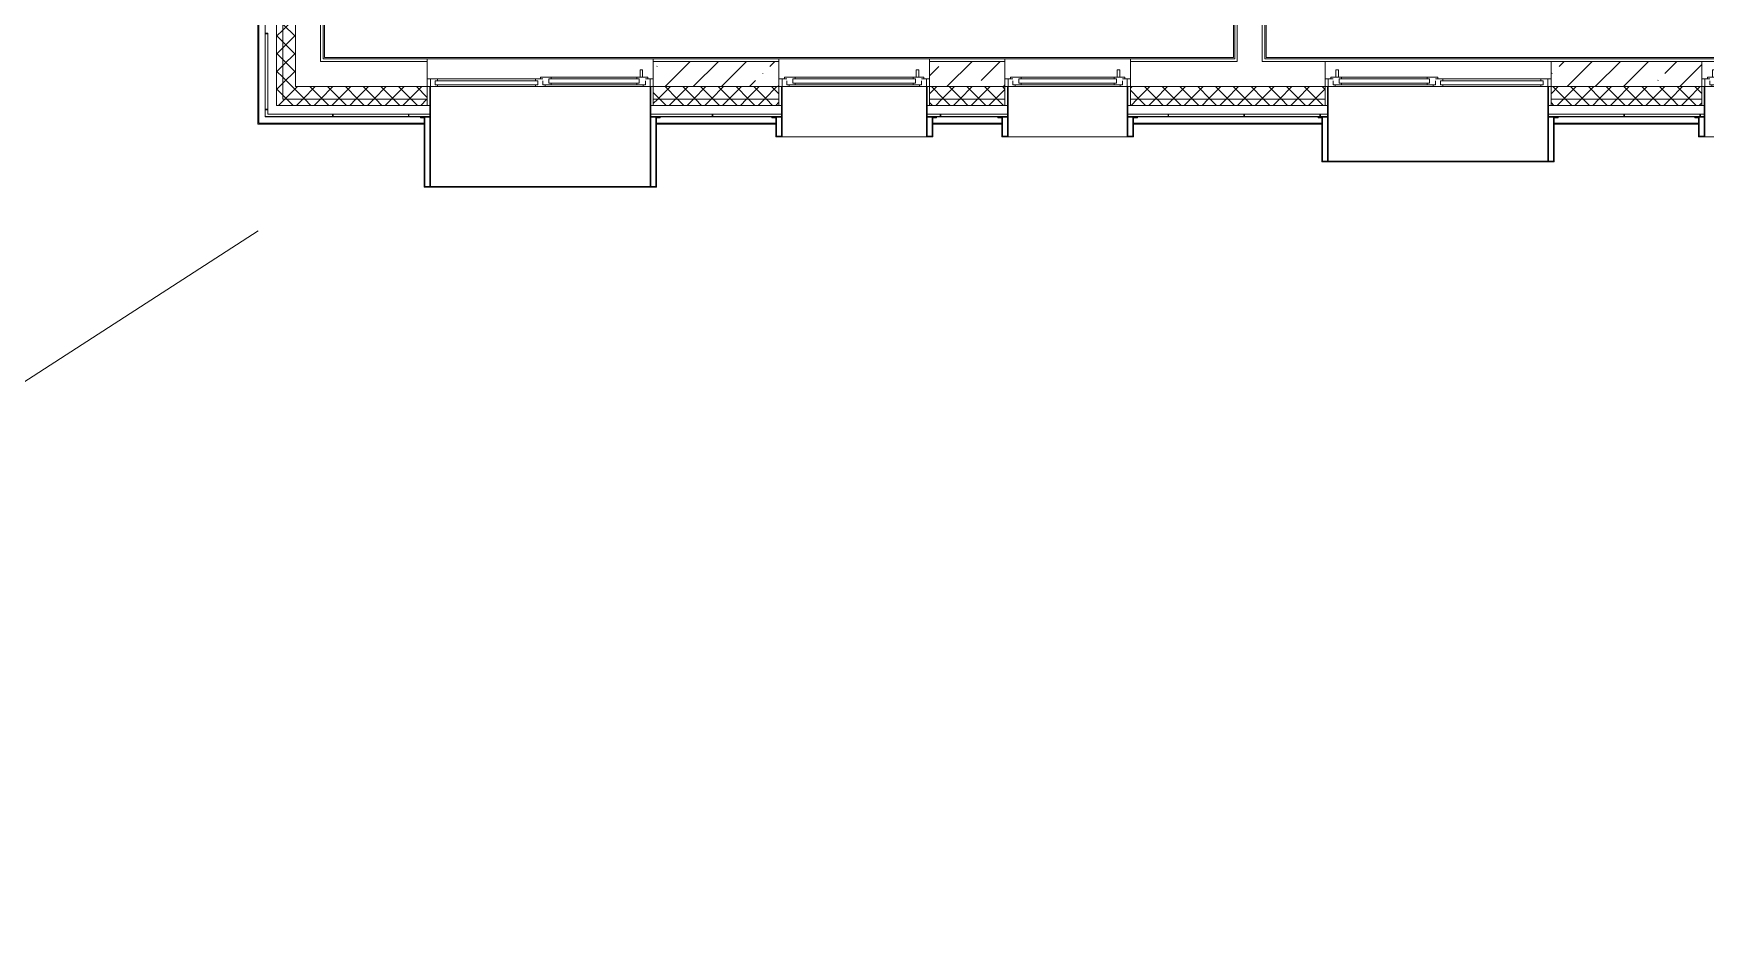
# Model space of a CAD drawing. Header units: millimetres. Extents: x -584918 to 2941280, y 3000189 to 4229862.
# Drawn here: x 165646 to 178962, y 3649491 to 3656753 of the extents above; entities that cross this region are included whole.
import ezdxf

# ---------------------------------------------------------------- set-up
doc = ezdxf.new("R2010")
doc.units = ezdxf.units.MM
for name, color, linetype, lineweight in [('_ Окна', 7, 'Continuous', 0), ('Витраж', 7, 'Continuous', 0), ('Обобщенные модели', 7, 'Continuous', 0), ('Окна', 7, 'Continuous', 0), ('Стены', 7, 'Continuous', 0), ('Стены внутренние', 7, 'Continuous', 0), ('Стены наружные', 7, 'Continuous', 0), ('Стены несущие', 7, 'Continuous', 0), ('Стены отделка', 7, 'Continuous', 0), ('Стены перегородки', 7, 'Continuous', 0), ('Стены штриховка', 7, 'Continuous', 0), ('экспертиза ДУ пояснения', 6, 'Continuous', 0)]:
    doc.layers.add(name, color=color, linetype=linetype, lineweight=lineweight)
pattern_1 = [(45, (192051.36, 3643581.32), (-224.5064, 224.5064), []), (45, (192275.87, 3643581.32), (-224.5064, 224.5064), [396.875, -79.375, 3.353, -76.022])]
pattern_2 = [(45, (192051.36, 3643581.3), (-235.7317, 235.7317), []), (45, (192208.5, 3643581.3), (-235.7317, 235.7317), [])]
pattern_3 = [(45, (192051.36, 3643581.32), (-70.71068, 70.71068), []), (135, (192051.36, 3643581.32), (-70.71068, -70.71068), [])]

# ---------------------------------------------------------------- blocks, each defined once
blk = doc.blocks.new('Окно_ПВХ_2Створки_1Фрамуга-верх - ОП_2100_h_х1750_2ст1фр-7975844-АР Этаж 01')
at = {"layer": '_ Окна'}
for p, q in [((-900, -40), (-837, -40)), ((-900, -100), (-900, -40)), ((-819, -100), (-900, -100)), ((-875, -40), (-875, -100)), ((-855, -26), (-855, -40)), ((-770, -26), (-855, -26)), ((-837, -54), (-837, -86)), ((-837, -86), (-819, -86)), ((-819, -86), (-819, -100)), ((-770, -86), (-819, -86)), ((-788, -40), (-770, -40)), ((-788, -72), (-788, -40)), ((-788, -40), (-69, -40)), ((-770, -72), (-788, -72)), ((-788, -72), (-69, -72)), ((-770, -40), (-770, -26)), ((-770, -86), (-770, -72)), ((-2, -26), (-87, -26)), ((-87, -40), (-87, -26)), ((-69, -40), (-87, -40)), ((-87, -72), (-69, -72)), ((-87, -86), (-87, -72)), ((-87, -86), (-38, -86)), ((-69, -72), (-69, -40)), ((-38, -86), (-20, -86)), ((-38, -100), (-38, -86)), ((38, -100), (-38, -100)), ((-20, -40), (20, -40)), ((-20, -86), (-20, -54)), ((-2, -40), (-2, -26)), ((38, -40), (20, -40)), ((20, -54), (20, -86)), ((20, -54), (837, -54)), ((20, -54), (38, -54)), ((20, -86), (38, -86)), ((38, -54), (38, -40)), ((38, -86), (38, -100)), ((38, -86), (819, -86)), ((837, -40), (819, -40)), ((819, -54), (819, -40)), ((837, -54), (819, -54)), ((819, -86), (837, -86)), ((819, -100), (819, -86)), ((900, -100), (819, -100)), ((837, -40), (900, -40)), ((837, -86), (837, -54)), ((875, -40), (875, -100)), ((900, -40), (900, -100))]:
    blk.add_line(p, q, dxfattribs=at)
at = {"layer": 'Окна'}
for p, q in [((-794, 34), (-814, 34)), ((-814, 34), (-814, -26)), ((-794, -26), (-794, 34)), ((-819, -100), (-38, -100)), ((-87, -26), (-770, -26)), ((-770, -86), (-87, -86)), ((819, -40), (38, -40)), ((38, -100), (819, -100))]:
    blk.add_line(p, q, dxfattribs=at)
blk = doc.blocks.new('Окно_ПВХ_1Створка_1Фрамуга-верх - ОП_2100_h_х1150_1ст1фр-7962693-АР Этаж 01')
at = {"layer": '_ Окна'}
for p, q in [((-600, -40), (-537, -40)), ((-600, -100), (-600, -40)), ((-519, -100), (-600, -100)), ((-575, -40), (-575, -100)), ((-555, -26), (-555, -40)), ((-470, -26), (-555, -26)), ((-537, -54), (-537, -86)), ((-537, -86), (-519, -86)), ((-519, -86), (-519, -100)), ((-470, -86), (-519, -86)), ((-488, -40), (-470, -40)), ((-488, -72), (-488, -40)), ((-488, -40), (488, -40)), ((-470, -72), (-488, -72)), ((-488, -72), (488, -72)), ((-470, -40), (-470, -26)), ((-470, -86), (-470, -72)), ((555, -26), (470, -26)), ((470, -40), (470, -26)), ((488, -40), (470, -40)), ((470, -72), (488, -72)), ((470, -86), (470, -72)), ((470, -86), (519, -86)), ((488, -72), (488, -40)), ((519, -86), (537, -86)), ((519, -100), (519, -86)), ((600, -100), (519, -100)), ((537, -40), (600, -40)), ((537, -86), (537, -54)), ((555, -40), (555, -26)), ((575, -40), (575, -100)), ((600, -40), (600, -100))]:
    blk.add_line(p, q, dxfattribs=at)
at = {"layer": 'Окна'}
for p, q in [((-494, 34), (-514, 34)), ((-514, 34), (-514, -26)), ((-494, -26), (-494, 34)), ((-519, -100), (519, -100)), ((470, -26), (-470, -26)), ((-470, -86), (470, -86))]:
    blk.add_line(p, q, dxfattribs=at)
blk = doc.blocks.new('Окно_ПВХ_1Створка_1Фрамуга-верх - ОП_2100_h_х1150_1ст1фр-7962695-АР Этаж 01')
at = {"layer": '_ Окна'}
for p, q in [((-519, 100), (-600, 100)), ((-600, 100), (-600, 40)), ((-600, 40), (-537, 40)), ((-575, 40), (-575, 100)), ((-555, 26), (-555, 40)), ((-470, 26), (-555, 26)), ((-537, 54), (-537, 86)), ((-537, 86), (-519, 86)), ((-519, 86), (-519, 100)), ((-470, 86), (-519, 86)), ((-488, 72), (-488, 40)), ((-470, 72), (-488, 72)), ((-488, 72), (488, 72)), ((-488, 40), (-470, 40)), ((-488, 40), (488, 40)), ((-470, 86), (-470, 72)), ((-470, 40), (-470, 26)), ((470, 86), (470, 72)), ((470, 86), (519, 86)), ((470, 72), (488, 72)), ((470, 40), (470, 26)), ((488, 40), (470, 40)), ((555, 26), (470, 26)), ((488, 72), (488, 40)), ((519, 100), (519, 86)), ((600, 100), (519, 100)), ((519, 86), (537, 86)), ((537, 86), (537, 54)), ((537, 40), (600, 40)), ((555, 40), (555, 26)), ((575, 40), (575, 100)), ((600, 40), (600, 100))]:
    blk.add_line(p, q, dxfattribs=at)
at = {"layer": 'Окна'}
for p, q in [((-519, 100), (519, 100)), ((-514, -34), (-514, 26)), ((-494, 26), (-494, -34)), ((-470, 86), (470, 86)), ((470, 26), (-470, 26)), ((-494, -34), (-514, -34))]:
    blk.add_line(p, q, dxfattribs=at)
blk = doc.blocks.new('Окно_ПВХ_2Створки_1Фрамуга-верх - ОП_2100_h_х1750_2ст1фр-7975842-АР Этаж 01')
at = {"layer": '_ Окна'}
for p, q in [((-819, 100), (-900, 100)), ((-900, 100), (-900, 40)), ((-900, 40), (-837, 40)), ((-875, 40), (-875, 100)), ((-855, 26), (-855, 40)), ((-770, 26), (-855, 26)), ((-837, 54), (-837, 86)), ((-837, 86), (-819, 86)), ((-819, 86), (-819, 100)), ((-770, 86), (-819, 86)), ((-788, 72), (-788, 40)), ((-770, 72), (-788, 72)), ((-788, 72), (-69, 72)), ((-788, 40), (-770, 40)), ((-788, 40), (-69, 40)), ((-770, 86), (-770, 72)), ((-770, 40), (-770, 26)), ((-87, 86), (-87, 72)), ((-87, 86), (-38, 86)), ((-87, 72), (-69, 72)), ((-87, 40), (-87, 26)), ((-69, 40), (-87, 40)), ((-2, 26), (-87, 26)), ((-69, 72), (-69, 40)), ((38, 100), (-38, 100)), ((-38, 100), (-38, 86)), ((-38, 86), (-20, 86)), ((-20, 86), (-20, 54)), ((-20, 40), (20, 40)), ((-2, 40), (-2, 26)), ((20, 54), (20, 86)), ((20, 86), (38, 86)), ((20, 54), (837, 54)), ((20, 54), (38, 54)), ((38, 40), (20, 40)), ((38, 86), (38, 100)), ((38, 86), (819, 86)), ((38, 54), (38, 40)), ((819, 100), (819, 86)), ((900, 100), (819, 100)), ((819, 86), (837, 86)), ((819, 54), (819, 40)), ((837, 54), (819, 54)), ((837, 40), (819, 40)), ((837, 86), (837, 54)), ((837, 40), (900, 40)), ((875, 40), (875, 100)), ((900, 40), (900, 100))]:
    blk.add_line(p, q, dxfattribs=at)
at = {"layer": 'Окна'}
for p, q in [((-819, 100), (-38, 100)), ((-814, -34), (-814, 26)), ((-794, 26), (-794, -34)), ((-770, 86), (-87, 86)), ((-87, 26), (-770, 26)), ((38, 100), (819, 100)), ((819, 40), (38, 40)), ((-794, -34), (-814, -34))]:
    blk.add_line(p, q, dxfattribs=at)
blk = doc.blocks.new('Откос с зашивкой _верх_низ_ - Откос-7944810-АР Этаж 01')
at = {"layer": 'Обобщенные модели'}
for p, q in [((-580, 300), (-580, -100)), ((-575, -100), (-575, 300)), ((575, 300), (575, -100)), ((580, -100), (580, 300)), ((-620, 55), (-655, 55)), ((-655, 55), (-655, 50)), ((-655, 50), (-625, 50)), ((-625, 50), (-625, -100)), ((-620, -95), (-620, 55)), ((-620, 55), (-580, 55)), ((580, 55), (620, 55)), ((655, 55), (620, 55)), ((620, 55), (620, -95)), ((625, -100), (625, 50)), ((625, 50), (655, 50)), ((655, 50), (655, 55)), ((-625, -100), (-575, -100)), ((-575, -95), (-620, -95)), ((-580, -100), (-575, -100)), ((-575, -100), (-575, -95)), ((-575, -100), (575, -100)), ((575, -100), (-575, -100)), ((620, -95), (575, -95)), ((575, -95), (575, -100)), ((575, -100), (580, -100)), ((575, -100), (625, -100))]:
    blk.add_line(p, q, dxfattribs=at)
blk = doc.blocks.new('Откос с зашивкой _верх_низ_ - Откос-7944811-АР Этаж 01')
at = {"layer": 'Обобщенные модели'}
for p, q in [((-880, 300), (-880, -300)), ((-875, -300), (-875, 300)), ((875, 300), (875, -300)), ((880, -300), (880, 300)), ((-920, 55), (-955, 55)), ((-955, 55), (-955, 50)), ((-955, 50), (-925, 50)), ((-925, 50), (-925, -300)), ((-920, -295), (-920, 55)), ((-920, 55), (-880, 55)), ((880, 55), (920, 55)), ((955, 55), (920, 55)), ((920, 55), (920, -295)), ((925, -300), (925, 50)), ((925, 50), (955, 50)), ((955, 50), (955, 55)), ((-925, -300), (-875, -300)), ((-875, -295), (-920, -295)), ((-880, -300), (-875, -300)), ((-875, -300), (-875, -295)), ((875, -295), (-875, -295)), ((-875, -300), (875, -300)), ((875, -300), (-875, -300)), ((920, -295), (875, -295)), ((875, -295), (875, -300)), ((875, -300), (880, -300)), ((875, -300), (925, -300))]:
    blk.add_line(p, q, dxfattribs=at)
blk = doc.blocks.new('Откос с зашивкой _верх_низ_ - Откос-V221-АР Этаж 01')
at = {"layer": 'Обобщенные модели'}
for p, q in [((-580, 300), (-580, -100)), ((-575, -100), (-575, 300)), ((575, 300), (575, -100)), ((580, -100), (580, 300)), ((-620, 55), (-655, 55)), ((-655, 55), (-655, 50)), ((-655, 50), (-625, 50)), ((-625, 50), (-625, -100)), ((-620, -95), (-620, 55)), ((-620, 55), (-580, 55)), ((580, 55), (620, 55)), ((655, 55), (620, 55)), ((620, 55), (620, -95)), ((625, -100), (625, 50)), ((625, 50), (655, 50)), ((655, 50), (655, 55)), ((-625, -100), (-575, -100)), ((-575, -95), (-620, -95)), ((-580, -100), (-575, -100)), ((-575, -100), (-575, -95)), ((-575, -100), (575, -100)), ((575, -100), (-575, -100)), ((620, -95), (575, -95)), ((575, -95), (575, -100)), ((575, -100), (580, -100)), ((575, -100), (625, -100))]:
    blk.add_line(p, q, dxfattribs=at)
blk = doc.blocks.new('Откос с зашивкой _верх_низ_ - Откос-7944812-АР Этаж 01')
at = {"layer": 'Обобщенные модели'}
for p, q in [((-880, 300), (-880, -500)), ((-875, -500), (-875, 300)), ((875, 300), (875, -500)), ((880, -500), (880, 300)), ((-920, 55), (-955, 55)), ((-955, 55), (-955, 50)), ((-955, 50), (-925, 50)), ((-925, 50), (-925, -500)), ((-920, -495), (-920, 55)), ((-920, 55), (-880, 55)), ((880, 55), (920, 55)), ((955, 55), (920, 55)), ((920, 55), (920, -495)), ((925, -500), (925, 50)), ((925, 50), (955, 50)), ((955, 50), (955, 55)), ((-925, -500), (-875, -500)), ((-875, -495), (-920, -495)), ((-880, -500), (-875, -500)), ((-875, -500), (-875, -495)), ((875, -495), (-875, -495)), ((-875, -500), (875, -500)), ((875, -500), (-875, -500)), ((920, -495), (875, -495)), ((875, -495), (875, -500)), ((875, -500), (880, -500)), ((875, -500), (925, -500))]:
    blk.add_line(p, q, dxfattribs=at)
blk = doc.blocks.new('Откос с зашивкой _верх_низ_ - Откос-7944813-АР Этаж 01')
at = {"layer": 'Обобщенные модели'}
for p, q in [((-480, 300), (-480, -100)), ((-475, -100), (-475, 300)), ((475, 300), (475, -100)), ((480, -100), (480, 300)), ((-520, 55), (-555, 55)), ((-555, 55), (-555, 50)), ((-555, 50), (-525, 50)), ((-525, 50), (-525, -100)), ((-520, -95), (-520, 55)), ((-520, 55), (-480, 55)), ((480, 55), (520, 55)), ((555, 55), (520, 55)), ((520, 55), (520, -95)), ((525, -100), (525, 50)), ((525, 50), (555, 50)), ((555, 50), (555, 55)), ((-525, -100), (-475, -100)), ((-475, -95), (-520, -95)), ((-480, -100), (-475, -100)), ((-475, -100), (-475, -95)), ((-475, -100), (475, -100)), ((475, -100), (-475, -100)), ((520, -95), (475, -95)), ((475, -95), (475, -100)), ((475, -100), (480, -100)), ((475, -100), (525, -100))]:
    blk.add_line(p, q, dxfattribs=at)
blk = doc.blocks.new('Окно_ПВХ_1Створка_1Фрамуга-верх - ОП_2100_h_х950_1ст1фр-V219-АР Этаж 01')
at = {"layer": '_ Окна'}
for p, q in [((-419, 100), (-500, 100)), ((-500, 100), (-500, 40)), ((-500, 40), (-437, 40)), ((-475, 40), (-475, 100)), ((-455, 26), (-455, 40)), ((-370, 26), (-455, 26)), ((-437, 54), (-437, 86)), ((-437, 86), (-419, 86)), ((-419, 86), (-419, 100)), ((-370, 86), (-419, 86)), ((-388, 72), (-388, 40)), ((-370, 72), (-388, 72)), ((-388, 72), (388, 72)), ((-388, 40), (-370, 40)), ((-388, 40), (388, 40)), ((-370, 86), (-370, 72)), ((-370, 40), (-370, 26)), ((370, 86), (370, 72)), ((370, 86), (419, 86)), ((370, 72), (388, 72)), ((370, 40), (370, 26)), ((388, 40), (370, 40)), ((455, 26), (370, 26)), ((388, 72), (388, 40)), ((419, 100), (419, 86)), ((500, 100), (419, 100)), ((419, 86), (437, 86)), ((437, 86), (437, 54)), ((437, 40), (500, 40)), ((455, 40), (455, 26)), ((475, 40), (475, 100)), ((500, 40), (500, 100))]:
    blk.add_line(p, q, dxfattribs=at)
at = {"layer": 'Окна'}
for p, q in [((-419, 100), (419, 100)), ((-414, -34), (-414, 26)), ((-394, 26), (-394, -34)), ((-370, 86), (370, 86)), ((370, 26), (-370, 26)), ((-394, -34), (-414, -34))]:
    blk.add_line(p, q, dxfattribs=at)
blk = doc.blocks.new('Прямоугольный импост - 5х20 мм  _зазор керамогранита цоколя_-7684918-АР Этаж 01')
at = {"layer": 'Витраж'}
for p, q in [((-2.5, -10), (-2.5, 10)), ((-2.5, 10), (2.5, 10)), ((2.5, 10), (2.5, -10)), ((2.5, -10), (-2.5, -10))]:
    blk.add_line(p, q, dxfattribs=at)

msp = doc.modelspace()

# ---------------------------------------------------------------- hatches: boundary and pattern name
at = {"layer": 'Стены внутренние'}
h = msp.add_hatch(dxfattribs=at)
h.set_pattern_fill('FP_30', color=256, style=0, pattern_type=2)
h.set_pattern_definition(pattern_1)
h.paths.add_polyline_path([(170582.26, 3656330.649), (171582.26, 3656330.649), (171582.26, 3656530.649), (170582.26, 3656530.649), (170582.26, 3656344.649)])
h.paths.add_polyline_path([(172782.26, 3656330.649), (173382.26, 3656330.649), (173382.26, 3656530.649), (172782.26, 3656530.649), (172782.26, 3656344.649)])
h = msp.add_hatch(dxfattribs=at)
h.set_pattern_fill('FP_30', color=256, style=0, pattern_type=2)
h.set_pattern_definition(pattern_1)
h.paths.add_polyline_path([(177732.26, 3656330.649), (178932.26, 3656330.649), (178932.26, 3656530.649), (177732.26, 3656530.649), (177732.26, 3656344.649)])
at = {"layer": 'Стены наружные'}
h = msp.add_hatch(dxfattribs=at)
h.set_pattern_fill('FP_57', color=256, style=0, pattern_type=2)
h.set_pattern_definition(pattern_3)
h.paths.add_polyline_path([(167717.039, 3656230.649), (167732.26, 3656230.649), (167732.26, 3669480.649), (167632.26, 3669480.649), (167632.26, 3656230.649)])
h.paths.add_polyline_path([(167632.26, 3671280.649), (167732.26, 3671280.649), (167732.26, 3676267.58), (167632.26, 3676019.432), (167632.26, 3672088.135)])
h = msp.add_hatch(dxfattribs=at)
h.set_pattern_fill('FP_57', color=256, style=0, pattern_type=2)
h.set_pattern_definition(pattern_3)
h.paths.add_polyline_path([(167582.26, 3656180.649), (167632.26, 3656180.649), (167632.26, 3669480.649), (167582.26, 3669480.649), (167582.26, 3656186.613)])
h.paths.add_polyline_path([(167582.26, 3671280.649), (167632.26, 3671280.649), (167632.26, 3676153.202), (167582.26, 3676029.128), (167582.26, 3672088.135)])
h = msp.add_hatch(dxfattribs=at)
h.set_pattern_fill('FP_6', color=256, style=0, pattern_type=2)
h.set_pattern_definition(pattern_2)
h.paths.add_polyline_path([(167432.26, 3656030.649), (167440.26, 3656030.649), (167440.26, 3669455.649), (167432.26, 3669455.649), (167432.26, 3656088.649)])
h = msp.add_hatch(dxfattribs=at)
h.set_pattern_fill('FP_57', color=256, style=0, pattern_type=2)
h.set_pattern_definition(pattern_3)
h.paths.add_polyline_path([(175252.757, 3656230.649), (175932.26, 3656230.649), (175932.26, 3656330.649), (174382.26, 3656330.649), (174382.26, 3656230.649), (174832.26, 3656230.649)])
h.paths.add_polyline_path([(177732.26, 3656230.649), (178932.26, 3656230.649), (178932.26, 3656330.649), (177732.26, 3656330.649)])
h.paths.add_polyline_path([(180851.865, 3656230.649), (181032.26, 3656230.649), (181032.26, 3656330.649), (180132.26, 3656330.649), (180132.26, 3656230.649), (180582.26, 3656230.649)])
h.paths.add_polyline_path([(171582.26, 3656230.649), (171582.26, 3656330.649), (170582.26, 3656330.649), (170582.26, 3656230.649), (170586.834, 3656230.649)])
h.paths.add_polyline_path([(173382.26, 3656230.649), (173382.26, 3656330.649), (172782.26, 3656330.649), (172782.26, 3656230.649), (172932.26, 3656230.649)])
h.paths.add_polyline_path([(168782.26, 3656230.649), (168782.26, 3656330.649), (167732.26, 3656330.649), (167733.02, 3656230.649), (168720.465, 3656230.649)])
h = msp.add_hatch(dxfattribs=at)
h.set_pattern_fill('FP_57', color=256, style=0, pattern_type=2)
h.set_pattern_definition(pattern_3)
h.paths.add_polyline_path([(178932.26, 3656180.649), (178932.26, 3656230.649), (177732.26, 3656230.649), (177732.26, 3656180.649), (178052.311, 3656180.649)])
h.paths.add_polyline_path([(168762.26, 3656180.649), (168782.26, 3656180.649), (168782.26, 3656230.649), (167632.26, 3656230.649), (167632.26, 3656180.649), (168757.26, 3656180.649)])
h.paths.add_polyline_path([(171582.26, 3656180.649), (171582.26, 3656230.649), (170582.26, 3656230.649), (170582.26, 3656180.649), (170602.26, 3656180.649)])
h.paths.add_polyline_path([(180982.26, 3656180.649), (180982.26, 3656230.649), (180132.26, 3656230.649), (180132.26, 3656180.649), (180851.865, 3656180.649)])
h.paths.add_polyline_path([(173382.26, 3656180.649), (173382.26, 3656230.649), (172782.26, 3656230.649), (172782.26, 3656180.649)])
h.paths.add_polyline_path([(174382.26, 3656180.649), (175932.26, 3656180.649), (175932.26, 3656230.649), (174382.26, 3656230.649), (174382.26, 3656186.613)])
h = msp.add_hatch(dxfattribs=at)
h.set_pattern_fill('FP_6', color=256, style=0, pattern_type=2)
h.set_pattern_definition(pattern_2)
h.paths.add_polyline_path([(168757.26, 3656030.649), (168757.26, 3656038.649), (167440.26, 3656038.649), (167440.26, 3656030.649), (168720.465, 3656030.649)])
h = msp.add_hatch(dxfattribs=at)
h.set_pattern_fill('FP_6', color=256, style=0, pattern_type=2)
h.set_pattern_definition(pattern_2)
h.paths.add_polyline_path([(171557.26, 3656030.649), (171557.26, 3656038.649), (170607.26, 3656038.649), (170607.26, 3656030.649)])
h = msp.add_hatch(dxfattribs=at)
h.set_pattern_fill('FP_6', color=256, style=0, pattern_type=2)
h.set_pattern_definition(pattern_2)
h.paths.add_polyline_path([(173357.26, 3656030.649), (173357.26, 3656038.649), (172807.26, 3656038.649), (172807.26, 3656030.649)])
h = msp.add_hatch(dxfattribs=at)
h.set_pattern_fill('FP_6', color=256, style=0, pattern_type=2)
h.set_pattern_definition(pattern_2)
h.paths.add_polyline_path([(175907.26, 3656030.649), (175907.26, 3656038.649), (174407.26, 3656038.649), (174407.26, 3656030.649)])
h = msp.add_hatch(dxfattribs=at)
h.set_pattern_fill('FP_6', color=256, style=0, pattern_type=2)
h.set_pattern_definition(pattern_2)
h.paths.add_polyline_path([(177757.26, 3656030.649), (178907.26, 3656030.649), (178907.26, 3656038.649), (177757.26, 3656038.649)])

# ---------------------------------------------------------------- linework, layer by layer
at = {"layer": 'Стены'}
for p, q in [((167492.26, 3656150.649), (167492.26, 3656750.649)), ((167512.26, 3656750.649), (167492.26, 3656750.649)), ((167512.26, 3656750.649), (167512.26, 3656150.649)), ((167512.26, 3656150.649), (167492.26, 3656150.649)), ((167492.26, 3656090.649), (167492.26, 3656145.649)), ((167512.26, 3656145.649), (167492.26, 3656145.649)), ((167512.26, 3656145.649), (167512.26, 3656110.649)), ((167512.26, 3656110.649), (168026.26, 3656110.649)), ((168026.26, 3656090.649), (168026.26, 3656110.649)), ((168031.26, 3656110.649), (168631.26, 3656110.649)), ((168031.26, 3656090.649), (168031.26, 3656110.649)), ((168631.26, 3656090.649), (168631.26, 3656110.649)), ((168636.26, 3656110.649), (168802.26, 3656110.649)), ((168636.26, 3656090.649), (168636.26, 3656110.649)), ((170562.26, 3656110.649), (171051.26, 3656110.649)), ((171051.26, 3656090.649), (171051.26, 3656110.649)), ((171056.26, 3656110.649), (171602.26, 3656110.649)), ((171056.26, 3656090.649), (171056.26, 3656110.649)), ((172762.26, 3656110.649), (172866.26, 3656110.649)), ((172866.26, 3656090.649), (172866.26, 3656110.649)), ((172871.26, 3656110.649), (173402.26, 3656110.649)), ((172871.26, 3656090.649), (172871.26, 3656110.649)), ((174362.26, 3656110.649), (174681.26, 3656110.649)), ((174681.26, 3656090.649), (174681.26, 3656110.649)), ((174686.26, 3656110.649), (175286.26, 3656110.649)), ((174686.26, 3656090.649), (174686.26, 3656110.649)), ((175286.26, 3656090.649), (175286.26, 3656110.649)), ((175291.26, 3656110.649), (175891.26, 3656110.649)), ((175291.26, 3656090.649), (175291.26, 3656110.649)), ((175891.26, 3656090.649), (175891.26, 3656110.649)), ((175896.26, 3656110.649), (175952.26, 3656110.649)), ((175896.26, 3656090.649), (175896.26, 3656110.649)), ((177712.26, 3656110.649), (178311.26, 3656110.649)), ((178311.26, 3656090.649), (178311.26, 3656110.649)), ((178316.26, 3656110.649), (178916.26, 3656110.649)), ((178316.26, 3656090.649), (178316.26, 3656110.649)), ((178916.26, 3656090.649), (178916.26, 3656110.649)), ((178921.26, 3656110.649), (178952.26, 3656110.649)), ((178921.26, 3656090.649), (178921.26, 3656110.649)), ((168026.26, 3656090.649), (167492.26, 3656090.649)), ((168631.26, 3656090.649), (168031.26, 3656090.649)), ((168802.26, 3656090.649), (168636.26, 3656090.649)), ((171051.26, 3656090.649), (170562.26, 3656090.649)), ((171602.26, 3656090.649), (171056.26, 3656090.649)), ((172866.26, 3656090.649), (172762.26, 3656090.649)), ((173402.26, 3656090.649), (172871.26, 3656090.649)), ((174681.26, 3656090.649), (174362.26, 3656090.649)), ((175286.26, 3656090.649), (174686.26, 3656090.649)), ((175891.26, 3656090.649), (175291.26, 3656090.649)), ((175952.26, 3656090.649), (175896.26, 3656090.649)), ((178311.26, 3656090.649), (177712.26, 3656090.649)), ((178916.26, 3656090.649), (178316.26, 3656090.649)), ((178952.26, 3656090.649), (178921.26, 3656090.649))]:
    msp.add_line(p, q, dxfattribs=at)
at = {"layer": 'Стены внутренние'}
for p, q in [((167962.26, 3663530.649), (167962.26, 3656560.649)), ((175202.26, 3656560.649), (175202.26, 3657690.649)), ((175462.26, 3657690.649), (175462.26, 3656560.649)), ((167962.26, 3656560.649), (175202.26, 3656560.649)), ((168782.26, 3656550.649), (170582.26, 3656550.649)), ((168782.26, 3656390.649), (168782.26, 3656530.649)), ((171582.26, 3656550.649), (172782.26, 3656550.649)), ((173382.26, 3656550.649), (174382.26, 3656550.649)), ((174382.26, 3656530.649), (174382.26, 3656390.649)), ((175462.26, 3656560.649), (181102.26, 3656560.649)), ((175932.26, 3656390.649), (175932.26, 3656530.649))]:
    msp.add_line(p, q, dxfattribs=at)
at = {"layer": 'Стены наружные'}
for p, q in [((168802.26, 3656180.649), (168782.26, 3656180.649)), ((170582.26, 3656180.649), (170562.26, 3656180.649)), ((171602.26, 3656180.649), (171582.26, 3656180.649)), ((172782.26, 3656180.649), (172762.26, 3656180.649)), ((173402.26, 3656180.649), (173382.26, 3656180.649)), ((174382.26, 3656180.649), (174362.26, 3656180.649)), ((175952.26, 3656180.649), (175932.26, 3656180.649)), ((177732.26, 3656180.649), (177712.26, 3656180.649)), ((178952.26, 3656180.649), (178932.26, 3656180.649)), ((168757.26, 3656088.649), (168802.26, 3656088.649)), ((170562.26, 3656088.649), (170607.26, 3656088.649)), ((171557.26, 3656088.649), (171602.26, 3656088.649)), ((172762.26, 3656088.649), (172807.26, 3656088.649)), ((173357.26, 3656088.649), (173402.26, 3656088.649)), ((174362.26, 3656088.649), (174407.26, 3656088.649)), ((175907.26, 3656088.649), (175952.26, 3656088.649)), ((177712.26, 3656088.649), (177757.26, 3656088.649)), ((178907.26, 3656088.649), (178952.26, 3656088.649))]:
    msp.add_line(p, q, dxfattribs=at)
at = {"layer": 'Стены несущие'}
for p, q in [((170582.26, 3656530.649), (171582.26, 3656530.649)), ((170582.26, 3656530.649), (170582.26, 3656390.649)), ((171582.26, 3656390.649), (171582.26, 3656530.649)), ((172782.26, 3656530.649), (173382.26, 3656530.649)), ((172782.26, 3656530.649), (172782.26, 3656390.649)), ((173382.26, 3656390.649), (173382.26, 3656530.649)), ((177732.26, 3656530.649), (178932.26, 3656530.649)), ((177732.26, 3656530.649), (177732.26, 3656390.649)), ((178932.26, 3656390.649), (178932.26, 3656530.649)), ((170582.26, 3656330.649), (171582.26, 3656330.649)), ((172782.26, 3656330.649), (173382.26, 3656330.649)), ((177732.26, 3656330.649), (178932.26, 3656330.649))]:
    msp.add_line(p, q, dxfattribs=at)
at = {"layer": 'Стены отделка'}
for p, q in [((167432.26, 3669455.649), (167432.26, 3656030.649)), ((167490.26, 3656088.649), (167490.26, 3669455.649)), ((167932.26, 3663530.649), (167932.26, 3656530.649)), ((167952.26, 3656550.649), (167952.26, 3663530.649)), ((175212.26, 3657730.649), (175212.26, 3656550.649)), ((175452.26, 3656550.649), (175452.26, 3657730.649)), ((175232.26, 3656530.649), (175232.26, 3656930.649)), ((175432.26, 3656930.649), (175432.26, 3656530.649)), ((167932.26, 3656530.649), (168782.26, 3656530.649)), ((168782.26, 3656550.649), (167952.26, 3656550.649)), ((168782.26, 3656530.649), (168782.26, 3656550.649)), ((171582.26, 3656550.649), (170582.26, 3656550.649)), ((170582.26, 3656550.649), (170582.26, 3656530.649)), ((171582.26, 3656530.649), (171582.26, 3656550.649)), ((173382.26, 3656550.649), (172782.26, 3656550.649)), ((172782.26, 3656550.649), (172782.26, 3656530.649)), ((173382.26, 3656530.649), (173382.26, 3656550.649)), ((175212.26, 3656550.649), (174382.26, 3656550.649)), ((174382.26, 3656550.649), (174382.26, 3656530.649)), ((174382.26, 3656530.649), (175232.26, 3656530.649)), ((175432.26, 3656530.649), (177732.26, 3656530.649)), ((181112.26, 3656550.649), (175452.26, 3656550.649)), ((178932.26, 3656530.649), (181132.26, 3656530.649)), ((167432.26, 3656030.649), (168757.26, 3656030.649)), ((168757.26, 3656088.649), (167490.26, 3656088.649)), ((168757.26, 3656030.649), (168757.26, 3656088.649)), ((171557.26, 3656088.649), (170607.26, 3656088.649)), ((170607.26, 3656088.649), (170607.26, 3656030.649)), ((170607.26, 3656030.649), (171557.26, 3656030.649)), ((171557.26, 3656030.649), (171557.26, 3656088.649)), ((173357.26, 3656088.649), (172807.26, 3656088.649)), ((172807.26, 3656088.649), (172807.26, 3656030.649)), ((172807.26, 3656030.649), (173357.26, 3656030.649)), ((173357.26, 3656030.649), (173357.26, 3656088.649)), ((175907.26, 3656088.649), (174407.26, 3656088.649)), ((174407.26, 3656088.649), (174407.26, 3656030.649)), ((174407.26, 3656030.649), (175907.26, 3656030.649)), ((175907.26, 3656030.649), (175907.26, 3656088.649)), ((178907.26, 3656088.649), (177757.26, 3656088.649)), ((177757.26, 3656088.649), (177757.26, 3656030.649)), ((177757.26, 3656030.649), (178907.26, 3656030.649)), ((178907.26, 3656030.649), (178907.26, 3656088.649))]:
    msp.add_line(p, q, dxfattribs=at)
at = {"layer": 'Стены перегородки'}
for p, q in [((167582.26, 3669480.649), (167582.26, 3656180.649)), ((167732.26, 3656330.649), (167732.26, 3669480.649)), ((168782.26, 3656330.649), (167732.26, 3656330.649)), ((168782.26, 3656180.649), (168782.26, 3656330.649)), ((170582.26, 3656330.649), (170582.26, 3656180.649)), ((171582.26, 3656180.649), (171582.26, 3656330.649)), ((172782.26, 3656330.649), (172782.26, 3656180.649)), ((173382.26, 3656180.649), (173382.26, 3656330.649)), ((175932.26, 3656330.649), (174382.26, 3656330.649)), ((174382.26, 3656330.649), (174382.26, 3656180.649)), ((175932.26, 3656180.649), (175932.26, 3656330.649)), ((177732.26, 3656330.649), (177732.26, 3656180.649)), ((178932.26, 3656180.649), (178932.26, 3656330.649)), ((167582.26, 3656180.649), (168782.26, 3656180.649)), ((170582.26, 3656180.649), (171582.26, 3656180.649)), ((172782.26, 3656180.649), (173382.26, 3656180.649)), ((174382.26, 3656180.649), (175932.26, 3656180.649)), ((177732.26, 3656180.649), (178932.26, 3656180.649))]:
    msp.add_line(p, q, dxfattribs=at)
at = {"layer": 'Стены штриховка'}
for p, q in [((167440.26, 3669455.649), (167440.26, 3656038.649)), ((167632.26, 3669480.649), (167632.26, 3656230.649)), ((167632.26, 3656230.649), (168782.26, 3656230.649)), ((170582.26, 3656230.649), (171582.26, 3656230.649)), ((172782.26, 3656230.649), (173382.26, 3656230.649)), ((174382.26, 3656230.649), (175932.26, 3656230.649)), ((177732.26, 3656230.649), (178932.26, 3656230.649)), ((168757.26, 3656038.649), (167440.26, 3656038.649)), ((171557.26, 3656038.649), (170607.26, 3656038.649)), ((173357.26, 3656038.649), (172807.26, 3656038.649)), ((174407.26, 3656038.649), (175907.26, 3656038.649)), ((177757.26, 3656038.649), (178907.26, 3656038.649))]:
    msp.add_line(p, q, dxfattribs=at)
at = {"layer": 'экспертиза ДУ пояснения'}
msp.add_lwpolyline([(151001.146, 3644572.53), (167434.359, 3655180.649)], dxfattribs=at)

# ---------------------------------------------------------------- block references
at = {"layer": 'Витраж', "extrusion": (0, 0, -1), "rotation": 270.0000000000001}
for p in [(-167502.26, 3656753.149), (-167502.26, 3656148.149)]:
    msp.add_blockref('Прямоугольный импост - 5х20 мм  _зазор керамогранита цоколя_-7684918-АР Этаж 01', p, dxfattribs=at)
at = {"layer": 'Витраж', "extrusion": (0, 0, -1)}
for p in [(-168028.76, 3656100.649), (-168633.76, 3656100.649), (-171053.76, 3656100.649), (-172868.76, 3656100.649), (-174683.76, 3656100.649), (-175288.76, 3656100.649), (-175893.76, 3656100.649), (-178313.76, 3656100.649), (-178918.76, 3656100.649)]:
    msp.add_blockref('Прямоугольный импост - 5х20 мм  _зазор керамогранита цоколя_-7684918-АР Этаж 01', p, dxfattribs=at)
at = {"layer": 'Обобщенные модели'}
for name, p in [('Откос с зашивкой _верх_низ_ - Откос-7944812-АР Этаж 01', (169682.26, 3656030.649)), ('Откос с зашивкой _верх_низ_ - Откос-V221-АР Этаж 01', (172182.26, 3656030.649)), ('Откос с зашивкой _верх_низ_ - Откос-7944813-АР Этаж 01', (173882.26, 3656030.649)), ('Откос с зашивкой _верх_низ_ - Откос-7944811-АР Этаж 01', (176832.26, 3656030.649)), ('Откос с зашивкой _верх_низ_ - Откос-7944810-АР Этаж 01', (179532.26, 3656030.649))]:
    msp.add_blockref(name, p, dxfattribs=at)
at = {"layer": 'Окна', "rotation": 180}
for name, p in [('Окно_ПВХ_2Створки_1Фрамуга-верх - ОП_2100_h_х1750_2ст1фр-7975842-АР Этаж 01', (169682.26, 3656430.649)), ('Окно_ПВХ_1Створка_1Фрамуга-верх - ОП_2100_h_х1150_1ст1фр-7962695-АР Этаж 01', (172182.26, 3656430.649)), ('Окно_ПВХ_1Створка_1Фрамуга-верх - ОП_2100_h_х950_1ст1фр-V219-АР Этаж 01', (173882.26, 3656430.649))]:
    msp.add_blockref(name, p, dxfattribs=at)
at = {"layer": 'Окна'}
for name, p in [('Окно_ПВХ_2Створки_1Фрамуга-верх - ОП_2100_h_х1750_2ст1фр-7975844-АР Этаж 01', (176832.26, 3656430.649)), ('Окно_ПВХ_1Створка_1Фрамуга-верх - ОП_2100_h_х1150_1ст1фр-7962693-АР Этаж 01', (179532.26, 3656430.649))]:
    msp.add_blockref(name, p, dxfattribs=at)

doc.saveas('drawing.dxf')
